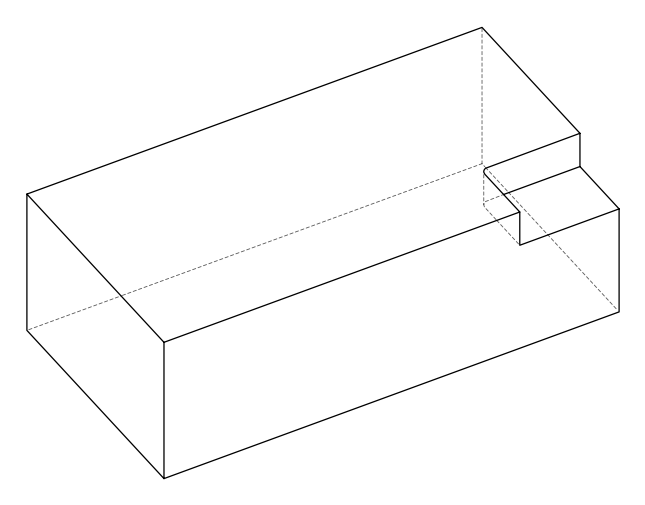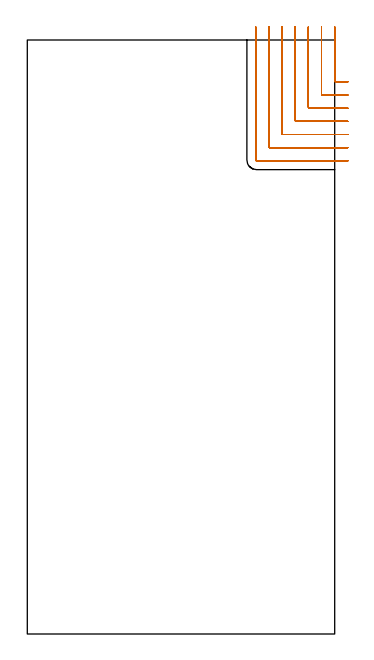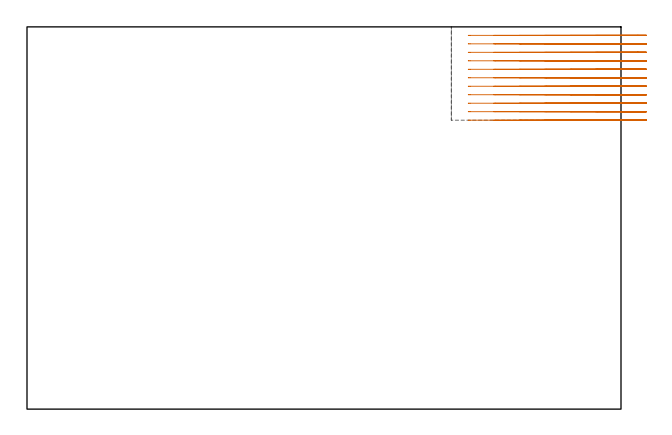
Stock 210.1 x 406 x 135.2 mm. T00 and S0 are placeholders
(PLAN: 1 operations, 0 tool changes, 17.4 min)
(1 MILL_CORNER_NOTCH_RECTANGULAR | CORNER_NOTCH_RECTANGULAR | NXT0201_011 | Follow Part, ap 3, ae 75% | 17.38 min | 175141 mm3)
(TOOL NXT0201_011 | ENDMILL 12mm [2P460-1200-NA 1630] | D12 FL38 Z6)
(OP 1 MILL_CORNER_NOTCH_RECTANGULAR)
G17 G21 G94 G90
T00 M6
G54
G17 G0 G90 X210.1 Y415. S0 M3
G43 Z145.2 H1
Z132.2
G94 G1 Y412. F250.
Y377.995 F500.
G3 X210.695 Y377.4 R0.6
G1 X216.1
X219.1 F250.
G0 Z145.2
X201.1 Y415.
Z132.2
G1 Y412.
Y368.996 F500.
G3 X201.696 Y368.4 R0.6
G1 X216.1
X219.1 F250.
G0 Z145.2
X192.1 Y415.
Z132.2
G1 Y412.
Y359.996 F500.
G3 X192.696 Y359.4 R0.6
G1 X216.1
X219.1 F250.
G0 Z145.2
X183.1 Y415.
Z132.2
G1 Y412.
Y350.996 F500.
G3 X183.696 Y350.4 R0.6
G1 X216.1
X219.1 F250.
G0 Z145.2
X174.1 Y415.
Z132.2
G1 Y412.
Y341.996 F500.
G3 X174.696 Y341.4 R0.6
G1 X216.1
X219.1 F250.
G0 Z145.2
X165.1 Y415.
Z132.2
G1 Y412.
Y332.996 F500.
G3 X165.696 Y332.4 R0.6
G1 X216.1
X219.1 F250.
G0 Z145.2
X156.1 Y415.
Z132.2
G1 Y412.
Y323.996 F500.
G3 X156.696 Y323.4 R0.6
G1 X216.1
X219.1 F250.
G0 Z145.2
X210.1 Y415.
Z129.2
G1 Y412.
Y377.995 F500.
G3 X210.695 Y377.4 R0.6
G1 X216.1
X219.1 F250.
G0 Z145.2
X201.1 Y415.
Z129.2
G1 Y412.
Y368.995 F500.
G3 X201.695 Y368.4 R0.6
G1 X216.1
X219.1 F250.
G0 Z145.2
X192.1 Y415.
Z129.2
G1 Y412.
Y359.996 F500.
G3 X192.696 Y359.4 R0.6
G1 X216.1
X219.1 F250.
G0 Z145.2
X183.1 Y415.
Z129.2
G1 Y412.
Y350.996 F500.
G3 X183.696 Y350.4 R0.6
G1 X216.1
X219.1 F250.
G0 Z145.2
X174.1 Y415.
Z129.2
G1 Y412.
Y341.996 F500.
G3 X174.696 Y341.4 R0.6
G1 X216.1
X219.1 F250.
G0 Z145.2
X165.1 Y415.
Z129.2
G1 Y412.
Y332.996 F500.
G3 X165.696 Y332.4 R0.6
G1 X216.1
X219.1 F250.
G0 Z145.2
X156.1 Y415.
Z129.2
G1 Y412.
Y323.996 F500.
G3 X156.696 Y323.4 R0.6
G1 X216.1
X219.1 F250.
G0 Z145.2
X210.1 Y415.
Z126.2
G1 Y412.
Y377.995 F500.
G3 X210.695 Y377.4 R0.6
G1 X216.1
X219.1 F250.
G0 Z145.2
X201.1 Y415.
Z126.2
G1 Y412.
Y368.995 F500.
G3 X201.695 Y368.4 R0.6
G1 X216.1
X219.1 F250.
G0 Z145.2
X192.1 Y415.
Z126.2
G1 Y412.
Y359.996 F500.
G3 X192.696 Y359.4 R0.6
G1 X216.1
X219.1 F250.
G0 Z145.2
X183.1 Y415.
Z126.2
G1 Y412.
Y350.996 F500.
G3 X183.696 Y350.4 R0.6
G1 X216.1
X219.1 F250.
G0 Z145.2
X174.1 Y415.
Z126.2
G1 Y412.
Y341.996 F500.
G3 X174.696 Y341.4 R0.6
G1 X216.1
X219.1 F250.
G0 Z145.2
X165.1 Y415.
Z126.2
G1 Y412.
Y332.996 F500.
G3 X165.696 Y332.4 R0.6
G1 X216.1
X219.1 F250.
G0 Z145.2
X156.1 Y415.
Z126.2
G1 Y412.
Y323.996 F500.
G3 X156.696 Y323.4 R0.6
G1 X216.1
X219.1 F250.
G0 Z145.2
X210.1 Y415.
Z123.2
G1 Y412.
Y377.995 F500.
G3 X210.695 Y377.4 R0.6
G1 X216.1
X219.1 F250.
G0 Z145.2
X201.1 Y415.
Z123.2
G1 Y412.
Y368.995 F500.
G3 X201.695 Y368.4 R0.6
G1 X216.1
X219.1 F250.
G0 Z145.2
X192.1 Y415.
Z123.2
G1 Y412.
Y359.996 F500.
G3 X192.696 Y359.4 R0.6
G1 X216.1
X219.1 F250.
G0 Z145.2
X183.1 Y415.
Z123.2
G1 Y412.
Y350.996 F500.
G3 X183.696 Y350.4 R0.6
G1 X216.1
X219.1 F250.
G0 Z145.2
X174.1 Y415.
Z123.2
G1 Y412.
Y341.996 F500.
G3 X174.696 Y341.4 R0.6
G1 X216.1
X219.1 F250.
G0 Z145.2
X165.1 Y415.
Z123.2
G1 Y412.
Y332.996 F500.
G3 X165.696 Y332.4 R0.6
G1 X216.1
X219.1 F250.
G0 Z145.2
X156.1 Y415.
Z123.2
G1 Y412.
Y323.996 F500.
G3 X156.696 Y323.4 R0.6
G1 X216.1
X219.1 F250.
G0 Z145.2
X210.1 Y415.
Z120.2
G1 Y412.
Y377.995 F500.
G3 X210.695 Y377.4 R0.6
G1 X216.1
X219.1 F250.
G0 Z145.2
X201.1 Y415.
Z120.2
G1 Y412.
Y368.995 F500.
G3 X201.695 Y368.4 R0.6
G1 X216.1
X219.1 F250.
G0 Z145.2
X192.1 Y415.
Z120.2
G1 Y412.
Y359.996 F500.
G3 X192.696 Y359.4 R0.6
G1 X216.1
X219.1 F250.
G0 Z145.2
X183.1 Y415.
Z120.2
G1 Y412.
Y350.996 F500.
G3 X183.696 Y350.4 R0.6
G1 X216.1
X219.1 F250.
G0 Z145.2
X174.1 Y415.
Z120.2
G1 Y412.
Y341.996 F500.
G3 X174.696 Y341.4 R0.6
G1 X216.1
X219.1 F250.
G0 Z145.2
X165.1 Y415.
Z120.2
G1 Y412.
Y332.996 F500.
G3 X165.696 Y332.4 R0.6
G1 X216.1
X219.1 F250.
G0 Z145.2
X156.1 Y415.
Z120.2
G1 Y412.
Y323.996 F500.
G3 X156.696 Y323.4 R0.6
G1 X216.1
X219.1 F250.
G0 Z145.2
X210.1 Y415.
Z117.2
G1 Y412.
Y377.995 F500.
G3 X210.695 Y377.4 R0.6
G1 X216.1
X219.1 F250.
G0 Z145.2
X201.1 Y415.
Z117.2
G1 Y412.
Y368.995 F500.
G3 X201.695 Y368.4 R0.6
G1 X216.1
X219.1 F250.
G0 Z145.2
X192.1 Y415.
Z117.2
G1 Y412.
Y359.996 F500.
G3 X192.696 Y359.4 R0.6
G1 X216.1
X219.1 F250.
G0 Z145.2
X183.1 Y415.
Z117.2
G1 Y412.
Y350.996 F500.
G3 X183.696 Y350.4 R0.6
G1 X216.1
X219.1 F250.
G0 Z145.2
X174.1 Y415.
Z117.2
G1 Y412.
Y341.996 F500.
G3 X174.696 Y341.4 R0.6
G1 X216.1
X219.1 F250.
G0 Z145.2
X165.1 Y415.
Z117.2
G1 Y412.
Y332.996 F500.
G3 X165.696 Y332.4 R0.6
G1 X216.1
X219.1 F250.
G0 Z145.2
X156.1 Y415.
Z117.2
G1 Y412.
Y323.996 F500.
G3 X156.696 Y323.4 R0.6
G1 X216.1
X219.1 F250.
G0 Z145.2
X210.1 Y415.
Z114.2
G1 Y412.
Y377.995 F500.
G3 X210.695 Y377.4 R0.6
G1 X216.1
X219.1 F250.
G0 Z145.2
X201.1 Y415.
Z114.2
G1 Y412.
Y368.995 F500.
G3 X201.695 Y368.4 R0.6
G1 X216.1
X219.1 F250.
G0 Z145.2
X192.1 Y415.
Z114.2
G1 Y412.
Y359.996 F500.
G3 X192.696 Y359.4 R0.6
G1 X216.1
X219.1 F250.
G0 Z145.2
X183.1 Y415.
Z114.2
G1 Y412.
Y350.996 F500.
G3 X183.696 Y350.4 R0.6
G1 X216.1
X219.1 F250.
G0 Z145.2
X174.1 Y415.
Z114.2
G1 Y412.
Y341.996 F500.
G3 X174.696 Y341.4 R0.6
G1 X216.1
X219.1 F250.
G0 Z145.2
X165.1 Y415.
Z114.2
G1 Y412.
Y332.996 F500.
G3 X165.696 Y332.4 R0.6
G1 X216.1
X219.1 F250.
G0 Z145.2
X156.1 Y415.
Z114.2
G1 Y412.
Y323.996 F500.
G3 X156.696 Y323.4 R0.6
G1 X216.1
X219.1 F250.
G0 Z145.2
X210.1 Y415.
Z111.2
G1 Y412.
Y377.995 F500.
G3 X210.695 Y377.4 R0.6
G1 X216.1
X219.1 F250.
G0 Z145.2
X201.1 Y415.
Z111.2
G1 Y412.
Y368.995 F500.
G3 X201.695 Y368.4 R0.6
G1 X216.1
X219.1 F250.
G0 Z145.2
X192.1 Y415.
Z111.2
G1 Y412.
Y359.996 F500.
G3 X192.696 Y359.4 R0.6
G1 X216.1
X219.1 F250.
G0 Z145.2
X183.1 Y415.
Z111.2
G1 Y412.
Y350.996 F500.
G3 X183.696 Y350.4 R0.6
G1 X216.1
X219.1 F250.
G0 Z145.2
X174.1 Y415.
Z111.2
G1 Y412.
Y341.996 F500.
G3 X174.696 Y341.4 R0.6
G1 X216.1
X219.1 F250.
G0 Z145.2
X165.1 Y415.
Z111.2
G1 Y412.
Y332.996 F500.
G3 X165.696 Y332.4 R0.6
G1 X216.1
X219.1 F250.
G0 Z145.2
X156.1 Y415.
Z111.2
G1 Y412.
Y323.996 F500.
G3 X156.696 Y323.4 R0.6
G1 X216.1
X219.1 F250.
G0 Z145.2
X210.1 Y415.
Z108.2
G1 Y412.
Y377.995 F500.
G3 X210.695 Y377.4 R0.6
G1 X216.1
X219.1 F250.
G0 Z145.2
X201.1 Y415.
Z108.2
G1 Y412.
Y368.995 F500.
G3 X201.695 Y368.4 R0.6
G1 X216.1
X219.1 F250.
G0 Z145.2
X192.1 Y415.
Z108.2
G1 Y412.
Y359.996 F500.
G3 X192.696 Y359.4 R0.6
G1 X216.1
X219.1 F250.
G0 Z145.2
X183.1 Y415.
Z108.2
G1 Y412.
Y350.996 F500.
G3 X183.696 Y350.4 R0.6
G1 X216.1
X219.1 F250.
G0 Z145.2
X174.1 Y415.
Z108.2
G1 Y412.
Y341.996 F500.
G3 X174.696 Y341.4 R0.6
G1 X216.1
X219.1 F250.
G0 Z145.2
X165.1 Y415.
Z108.2
G1 Y412.
Y332.996 F500.
G3 X165.696 Y332.4 R0.6
G1 X216.1
X219.1 F250.
G0 Z145.2
X156.1 Y415.
Z108.2
G1 Y412.
Y323.996 F500.
G3 X156.696 Y323.4 R0.6
G1 X216.1
X219.1 F250.
G0 Z145.2
X210.1 Y415.
Z105.2
G1 Y412.
Y377.995 F500.
G3 X210.695 Y377.4 R0.6
G1 X216.1
X219.1 F250.
G0 Z145.2
X201.1 Y415.
Z105.2
G1 Y412.
Y368.995 F500.
G3 X201.695 Y368.4 R0.6
G1 X216.1
X219.1 F250.
G0 Z145.2
X192.1 Y415.
Z105.2
G1 Y412.
Y359.996 F500.
G3 X192.696 Y359.4 R0.6
G1 X216.1
X219.1 F250.
G0 Z145.2
X183.1 Y415.
Z105.2
G1 Y412.
Y350.996 F500.
G3 X183.696 Y350.4 R0.6
G1 X216.1
X219.1 F250.
G0 Z145.2
X174.1 Y415.
Z105.2
G1 Y412.
Y341.996 F500.
G3 X174.696 Y341.4 R0.6
G1 X216.1
X219.1 F250.
G0 Z145.2
X165.1 Y415.
Z105.2
G1 Y412.
Y332.996 F500.
G3 X165.696 Y332.4 R0.6
G1 X216.1
X219.1 F250.
G0 Z145.2
X156.1 Y415.
Z105.2
G1 Y412.
Y323.996 F500.
G3 X156.696 Y323.4 R0.6
G1 X216.1
X219.1 F250.
G0 Z145.2
X210.1 Y415.
Z102.2
G1 Y412.
Y377.995 F500.
G3 X210.695 Y377.4 R0.6
G1 X216.1
X219.1 F250.
G0 Z145.2
X201.1 Y415.
Z102.2
G1 Y412.
Y368.995 F500.
G3 X201.695 Y368.4 R0.6
G1 X216.1
X219.1 F250.
G0 Z145.2
X192.1 Y415.
Z102.2
G1 Y412.
Y359.996 F500.
G3 X192.696 Y359.4 R0.6
G1 X216.1
X219.1 F250.
G0 Z145.2
X183.1 Y415.
Z102.2
G1 Y412.
Y350.996 F500.
G3 X183.696 Y350.4 R0.6
G1 X216.1
X219.1 F250.
G0 Z145.2
X174.1 Y415.
Z102.2
G1 Y412.
Y341.996 F500.
G3 X174.696 Y341.4 R0.6
G1 X216.1
X219.1 F250.
G0 Z145.2
X165.1 Y415.
Z102.2
G1 Y412.
Y332.996 F500.
G3 X165.696 Y332.4 R0.6
G1 X216.1
X219.1 F250.
G0 Z145.2
X156.1 Y415.
Z102.2
G1 Y412.
Y323.996 F500.
G3 X156.696 Y323.4 R0.6
G1 X216.1
X219.1 F250.
G0 Z145.2
M5
M2
